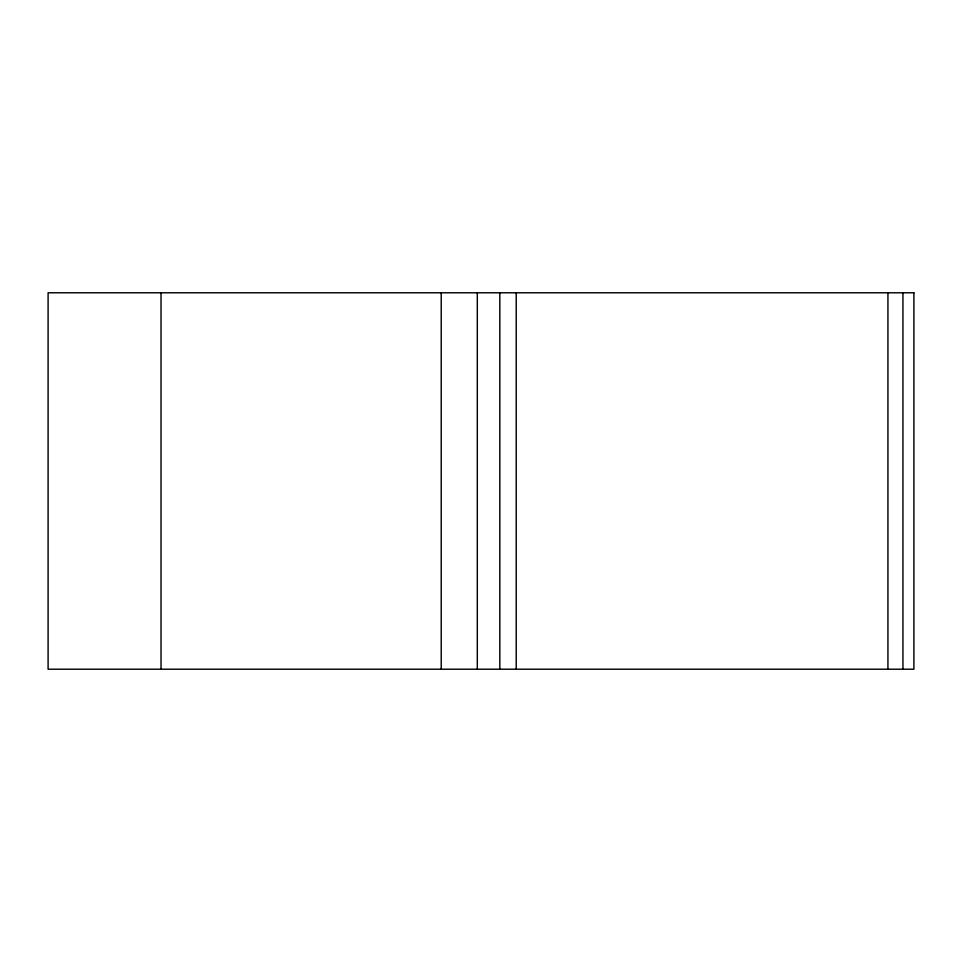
<?xml version="1.0" encoding="UTF-8"?>
<svg xmlns="http://www.w3.org/2000/svg" width="962" height="962" viewBox="0 0 962 962"><rect width="100%" height="100%" fill="white"/><g stroke="black" fill="none" stroke-linecap="round" stroke-linejoin="round"><path stroke-width="1.44" d="M902.945 292.785L902.945 669.215M887.938 292.785L887.938 669.215M516.221 292.785L516.221 669.215M499.819 292.785L499.819 669.215M477.308 292.785L477.308 669.215M441.221 292.785L441.221 669.215M161.027 292.785L161.027 669.215M913.9 292.785L48.1 292.785L48.1 669.215L913.9 669.215L913.9 292.785"/></g></svg>
